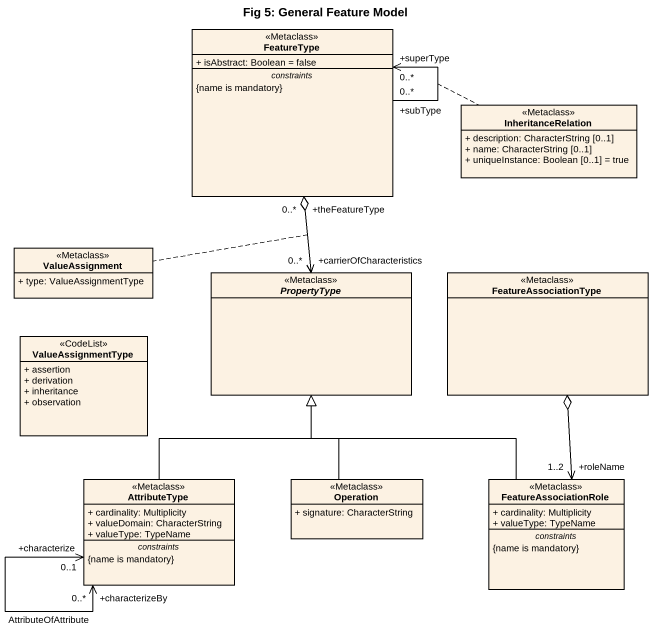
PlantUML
@startuml
title Fig 5: General Feature Model
hide circle
hide empty members
skinparam classAttributeIconSize 0
class FeatureType <<Metaclass>> {
  + isAbstract: Boolean = false
  -- constraints --
  {name is mandatory}
}
class InheritanceRelation <<Metaclass>> {
  + description: CharacterString [0..1]
  + name: CharacterString [0..1]
  + uniqueInstance: Boolean [0..1] = true
}
class ValueAssignment <<Metaclass>> {
  + type: ValueAssignmentType
}
abstract class PropertyType <<Metaclass>>
class FeatureAssociationType <<Metaclass>>
class ValueAssignmentType <<CodeList>> {
  + assertion
  + derivation
  + inheritance
  + observation
}
class AttributeType <<Metaclass>> {
  + cardinality: Multiplicity
  + valueDomain: CharacterString
  + valueType: TypeName
  -- constraints --
  {name is mandatory}
}
class Operation <<Metaclass>> {
  + signature: CharacterString
}
class FeatureAssociationRole <<Metaclass>> {
  + cardinality: Multiplicity
  + valueType: TypeName
  -- constraints --
  {name is mandatory}
}
FeatureType "+subType\n0..*" --> "+superType\n0..*" FeatureType
(FeatureType, FeatureType) .. InheritanceRelation
FeatureType "+theFeatureType\n0..*" o--> "+carrierOfCharacteristics\n0..*" PropertyType
(FeatureType, PropertyType) .. ValueAssignment
AttributeType -up-|> PropertyType
AttributeType "+characterize\n0..1" <--> "+characterizeBy\n0..*" AttributeType : AttributeOfAttribute
Operation -up-|> PropertyType
FeatureAssociationRole -up-|> PropertyType
FeatureAssociationRole "+roleName\n1..2" <-up-o FeatureAssociationType
@enduml
